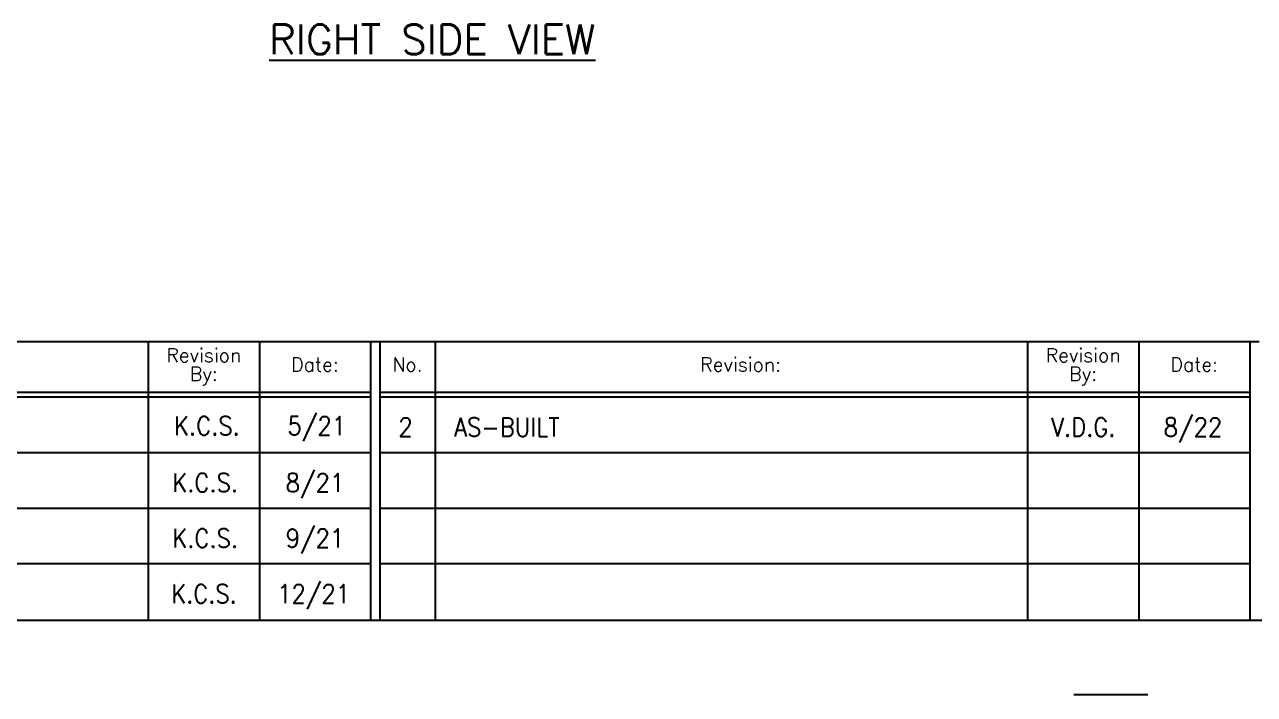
# Model space of a CAD drawing. Extents: x 0 to 288, y 0 to 192.
# Drawn here: x 85.3 to 151.8, y 0 to 36.2 of the extents above; entities that cross this region are included whole.
import ezdxf
from ezdxf.enums import TextEntityAlignment as Align

# ---------------------------------------------------------------- set-up
doc = ezdxf.new("R2010")
doc.units = 0
doc.header["$MEASUREMENT"] = 0
doc.layers.get('0').update_dxf_attribs({"linetype": 'CONTINUOUS'})
doc.layers.add('BORDER', color=2, linetype='CONTINUOUS')
doc.styles.add('ROMANS', font='ROMANS.shx')

# ---------------------------------------------------------------- blocks, each defined once
blk = doc.blocks.new('14')
at = {"style": 'ROMANS', "width": 0.9}
for s, p in [('12/21', (12.6375, 0.6179)), ('1', (7.5625, 0.6179)), ('K.C.S.', (11.8957, 0.6179))]:
    blk.add_text(s, height=0.125, dxfattribs=at).set_placement(p, align=Align.CENTER)
blk.add_text('AS-FABRICATED', height=0.125, dxfattribs=at).set_placement((7.8912, 0.6179))

msp = doc.modelspace()

# ---------------------------------------------------------------- linework, layer by layer
at = {"color": 2}
for p, q in [((59, 19.062), (104.5, 19.062)), ((92, 19.062), (92, 4.062)), ((98, 19.062), (98, 4.062)), ((104, 19.062), (104, 4.062)), ((104.5, 19.062), (104.5, 4.062)), ((104.5, 19.062), (152, 19.062)), ((107.5, 19.062), (107.5, 4.062)), ((139.5, 19.062), (139.5, 4.062)), ((145.5, 19.062), (145.5, 4.062)), ((151.5, 19.062), (151.5, 4.062)), ((59, 16.312), (103.967, 16.312)), ((59, 16.062), (104, 16.062)), ((104.5, 16.312), (151.467, 16.312)), ((104.5, 16.062), (151.5, 16.062)), ((59, 13.062), (104, 13.062)), ((104.5, 13.062), (151.5, 13.062)), ((59, 10.062), (104, 10.062)), ((104.5, 10.062), (151.5, 10.062)), ((59, 7.062), (104, 7.062)), ((104.5, 7.062), (151.5, 7.062))]:
    msp.add_line(p, q, dxfattribs=at)
at = {"color": 5}
msp.add_line((142, 0), (146, 0), dxfattribs=at)
at = {"layer": 'BORDER', "color": 2}
msp.add_line((4, 4), (284, 4), dxfattribs=at)

# ---------------------------------------------------------------- block references
at = {"linetype": 'Continuous', "xscale": 7.986644608324154, "yscale": 7.986644608324154, "zscale": 7.986644608324154}
msp.add_blockref('14', (0, 0), dxfattribs=at)

# ---------------------------------------------------------------- texts
at = {"color": 0, "style": 'ROMANS'}
msp.add_text('%%uRIGHT SIDE VIEW', height=1.6, dxfattribs=at).set_placement((107.344, 34.57), align=Align.CENTER)
at = {"color": 2, "style": 'ROMANS'}
for s, p in [('Revision', (95, 18.312)), ('Revision', (142.5, 18.312)), ('Date:', (101, 17.812)), ('No.', (106, 17.812)), ('Revision:', (124, 17.812)), ('Date:', (148.5, 17.812)), ('By:', (95, 17.312)), ('By:', (142.5, 17.312))]:
    msp.add_text(s, height=0.75, dxfattribs=at).set_placement(p, align=Align.MIDDLE_CENTER)
at = {"style": 'ROMANS', "width": 0.9}
for s, height, p in [('K.C.S.', 1, (95.165, 14.006)), ('5/21', 1, (101.1, 14.006)), ('2', 0.998, (105.899, 13.935)), ('V.D.G.', 0.9983, (142.506, 13.935)), ('8/22', 0.9983, (148.431, 13.935)), ('8/21', 0.999, (101, 10.933)), ('K.C.S.', 0.999, (95.072, 10.933)), ('K.C.S.', 0.999, (95.072, 7.933)), ('9/21', 0.999, (101, 7.933))]:
    msp.add_text(s, height=height, dxfattribs=at).set_placement(p, align=Align.CENTER)
msp.add_text('AS-BUILT', height=0.9983, dxfattribs=at).set_placement((108.524, 13.935))

doc.saveas('drawing.dxf')
